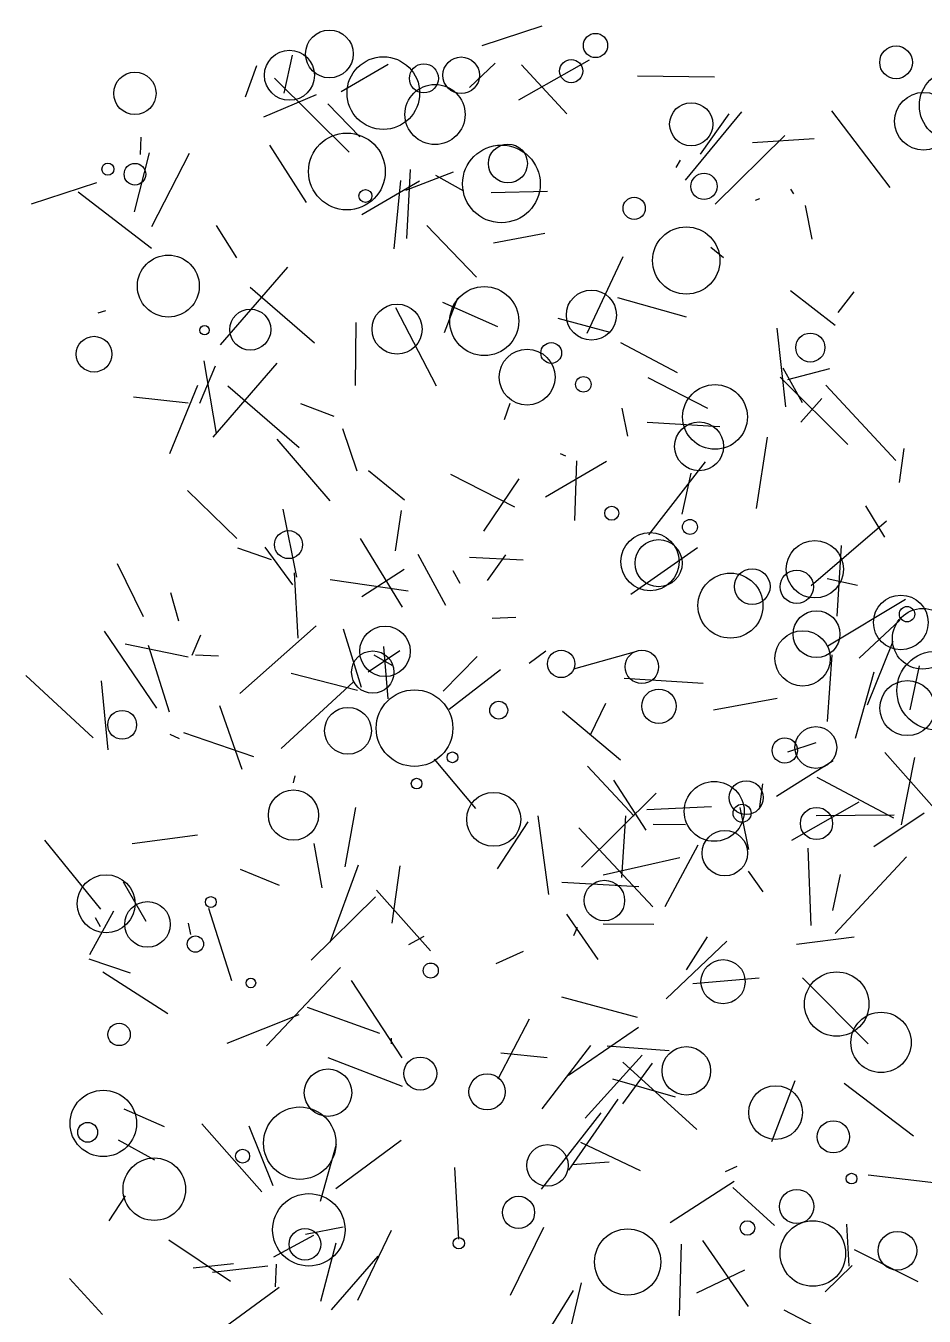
# Model space of a CAD drawing. Header units: millimetres. Extents: x -15 to 2017, y -16 to 2019.
# Drawn here: x -15 to 212.1, y 1678.7 to 2005 of the extents above; entities that cross this region are included whole.
import ezdxf

# ---------------------------------------------------------------- set-up
doc = ezdxf.new("R2010")
doc.units = ezdxf.units.MM

msp = doc.modelspace()

# ---------------------------------------------------------------- linework, layer by layer
at = {"color": 239}
for p, q in [((100.4, 1999.99), (115.53, 2004.97)), ((56.1, 1756.87), (74.38, 1750.26))]:
    msp.add_line(p, q, dxfattribs=at)
at = {"color": 178}
for p, q in [((50.32, 1987.94), (52.44, 1997.58)), ((156.77, 1894.74), (142.37, 1876.3)), ((79.57, 1792.55), (77.51, 1778.11)), ((26.02, 1778.05), (26.64, 1775.22))]:
    msp.add_line(p, q, dxfattribs=at)
at = {"color": 150}
msp.add_line((43.34, 1994.86), (40.46, 1986.93), dxfattribs=at)
at = {"color": 41}
for p, q in [((64.7, 1988.39), (76.65, 1995.28)), ((16.8, 1948.69), (-1.79, 1962.89)), ((61.99, 1884.88), (48.59, 1900.47)), ((6.1, 1702.8), (10.23, 1709.17))]:
    msp.add_line(p, q, dxfattribs=at)
at = {"color": 6}
for p, q in [((97.17, 1989.36), (103.65, 1995.5)), ((102.66, 1962.8), (116.88, 1963.14)), ((74.03, 1693.91), (62.2, 1680.35))]:
    msp.add_line(p, q, dxfattribs=at)
at = {"color": 34}
for p, q in [((109.62, 1986.23), (127.5, 1996.38)), ((149.42, 1969.14), (150.5, 1970.98))]:
    msp.add_line(p, q, dxfattribs=at)
at = {"color": 195}
for p, q in [((110.32, 1995.14), (121.73, 1982.7)), ((76.61, 1834.79), (75.5, 1848.04))]:
    msp.add_line(p, q, dxfattribs=at)
at = {"color": 161}
for p, q in [((47.91, 1991.7), (66.78, 1973.04)), ((2.02, 1824.92), (-14.98, 1840.74)), ((204.54, 1805.39), (184.83, 1805.22))]:
    msp.add_line(p, q, dxfattribs=at)
at = {"color": 180}
for p, q in [((159.06, 1991.94), (139.66, 1992.27)), ((133.58, 1814.24), (141.74, 1801.58))]:
    msp.add_line(p, q, dxfattribs=at)
at = {"color": 227}
msp.add_line((58.38, 1987.52), (45.06, 1981.84), dxfattribs=at)
at = {"color": 172}
for p, q in [((69.47, 1976.91), (61.34, 1985.22)), ((204.16, 1849.32), (197.66, 1833.17)), ((194.38, 1774.52), (179.81, 1772.66))]:
    msp.add_line(p, q, dxfattribs=at)
at = {"color": 106}
msp.add_line((151.77, 1965.93), (166.02, 1983.2), dxfattribs=at)
at = {"color": 191}
msp.add_line((162.72, 1982.73), (155.43, 1972.53), dxfattribs=at)
at = {"color": 212}
for p, q in [((203.46, 1964.12), (188.71, 1983.49)), ((119.52, 1931.05), (132.63, 1927.54)), ((112.21, 1753.77), (104.32, 1738.63))]:
    msp.add_line(p, q, dxfattribs=at)
at = {"color": 132}
for p, q in [((159.23, 1959.85), (176.86, 1977.23)), ((170.5, 1961.25), (169.34, 1960.82)), ((24.91, 1826.29), (42.6, 1820.25))]:
    msp.add_line(p, q, dxfattribs=at)
at = {"color": 28}
msp.add_line((14.06, 1976.78), (13.9, 1972.4), dxfattribs=at)
at = {"color": 200}
msp.add_line((55.98, 1960.28), (46.66, 1974.82), dxfattribs=at)
at = {"color": 252}
for p, q in [((184.25, 1976.38), (168.74, 1975.41)), ((88.2, 1819.55), (98.66, 1807.04))]:
    msp.add_line(p, q, dxfattribs=at)
at = {"color": 76}
msp.add_line((16.24, 1972.84), (12.41, 1957.95), dxfattribs=at)
at = {"color": 20}
for p, q in [((16.87, 1954.24), (26.42, 1972.78)), ((81.11, 1963.41), (93.13, 1968.03)), ((65.76, 1792.36), (68.43, 1807.35))]:
    msp.add_line(p, q, dxfattribs=at)
at = {"color": 129}
for p, q in [((81.35, 1951.22), (82.23, 1968.66)), ((209.63, 1819.96), (206.29, 1802.97)), ((27.28, 1690.96), (37.49, 1692.03))]:
    msp.add_line(p, q, dxfattribs=at)
at = {"color": 102}
msp.add_line((2.88, 1965.23), (-13.62, 1959.87), dxfattribs=at)
at = {"color": 136}
for p, q in [((84.55, 1965.71), (69.98, 1957.2)), ((49.03, 1685.96), (34.59, 1675.33))]:
    msp.add_line(p, q, dxfattribs=at)
at = {"color": 80}
for p, q in [((79.7, 1965.86), (78.06, 1948.58)), ((150.32, 1794.58), (130.99, 1790.2))]:
    msp.add_line(p, q, dxfattribs=at)
at = {"color": 193}
for p, q in [((88.59, 1967.22), (95.69, 1963.2)), ((125.22, 1722.73), (140.34, 1715.55))]:
    msp.add_line(p, q, dxfattribs=at)
at = {"color": 237}
msp.add_line((179.12, 1962.48), (178.37, 1963.69), dxfattribs=at)
at = {"color": 47}
msp.add_line((182.05, 1959.57), (183.72, 1950.99), dxfattribs=at)
at = {"color": 217}
for p, q in [((33.13, 1954.49), (38.24, 1946.32)), ((158.88, 1831.98), (174.95, 1834.94))]:
    msp.add_line(p, q, dxfattribs=at)
at = {"color": 175}
for p, q in [((86.39, 1954.46), (98.96, 1941.39)), ((44.66, 1710.15), (29.51, 1727.31))]:
    msp.add_line(p, q, dxfattribs=at)
at = {"color": 72}
for p, q in [((103.22, 1950.11), (116.23, 1952.54)), ((143.34, 1742.7), (135.88, 1732.44))]:
    msp.add_line(p, q, dxfattribs=at)
at = {"color": 93}
msp.add_line((161.33, 1946.32), (158.15, 1948.88), dxfattribs=at)
at = {"color": 224}
for p, q in [((135.92, 1946.55), (126.82, 1927.17)), ((197.97, 1714.48), (216.61, 1712.28))]:
    msp.add_line(p, q, dxfattribs=at)
at = {"color": 170}
for p, q in [((51.2, 1943.97), (34.18, 1924.27)), ((134.58, 1936.26), (151.9, 1931.38))]:
    msp.add_line(p, q, dxfattribs=at)
at = {"color": 253}
for p, q in [((41.72, 1938.87), (57.98, 1924.8)), ((149.78, 1917.22), (135.44, 1924.8)), ((21.38, 1825.91), (23.74, 1824.8))]:
    msp.add_line(p, q, dxfattribs=at)
at = {"color": 86}
for p, q in [((178.31, 1938.03), (189.62, 1929.24)), ((150.92, 1881.5), (153.2, 1891.85))]:
    msp.add_line(p, q, dxfattribs=at)
at = {"color": 119}
msp.add_line((104.36, 1928.86), (90.39, 1934.98), dxfattribs=at)
at = {"color": 248}
msp.add_line((90.87, 1927.45), (94.2, 1936.19), dxfattribs=at)
at = {"color": 48}
msp.add_line((190.35, 1932.44), (194.41, 1937.69), dxfattribs=at)
at = {"color": 196}
for p, q in [((3.34, 1932.42), (5.28, 1933)), ((116.36, 1885.86), (131.78, 1894.9)), ((158.36, 1807.5), (141.98, 1806.73))]:
    msp.add_line(p, q, dxfattribs=at)
at = {"color": 107}
msp.add_line((78.43, 1933.72), (88.71, 1913.94), dxfattribs=at)
at = {"color": 78}
msp.add_line((68.37, 1913.99), (68.52, 1929.91), dxfattribs=at)
at = {"color": 62}
msp.add_line((174.87, 1928.53), (177.06, 1908.6), dxfattribs=at)
at = {"color": 64}
for p, q in [((28.97, 1909.53), (32.98, 1919.03)), ((195.6, 1808.7), (178.59, 1798.96))]:
    msp.add_line(p, q, dxfattribs=at)
at = {"color": 147}
msp.add_line((30.03, 1920.28), (33.11, 1901.91), dxfattribs=at)
at = {"color": 36}
msp.add_line((48.49, 1919.66), (32.33, 1900.99), dxfattribs=at)
at = {"color": 27}
for p, q in [((176.36, 1918.51), (181.26, 1909.75)), ((71.53, 1841.67), (79.53, 1847.04))]:
    msp.add_line(p, q, dxfattribs=at)
at = {"color": 83}
for p, q in [((157.44, 1908.24), (142.33, 1915.94)), ((167.71, 1681.12), (156.14, 1697.84))]:
    msp.add_line(p, q, dxfattribs=at)
at = {"color": 67}
for p, q in [((175.66, 1916.1), (192.83, 1899.13)), ((130.96, 1777.94), (143.72, 1777.85))]:
    msp.add_line(p, q, dxfattribs=at)
at = {"color": 221}
msp.add_line((188.2, 1918.2), (177.54, 1915.44), dxfattribs=at)
at = {"color": 35}
msp.add_line((21.39, 1896.79), (28.47, 1914.09), dxfattribs=at)
at = {"color": 174}
msp.add_line((54.13, 1898.3), (36.09, 1913.82), dxfattribs=at)
at = {"color": 215}
msp.add_line((187.24, 1914.08), (204.92, 1895.04), dxfattribs=at)
at = {"color": 2}
msp.add_line((12.27, 1911.18), (26.08, 1909.61), dxfattribs=at)
at = {"color": 84}
msp.add_line((54.44, 1909.44), (62.86, 1906.28), dxfattribs=at)
at = {"color": 23}
for p, q in [((106.03, 1905.41), (107.44, 1909.52)), ((53.82, 1850.15), (52.96, 1866.67)), ((157.22, 1774.64), (151.92, 1766.3))]:
    msp.add_line(p, q, dxfattribs=at)
at = {"color": 117}
for p, q in [((180.95, 1904.73), (186.21, 1910.73)), ((116.76, 1744.05), (105.09, 1745.23))]:
    msp.add_line(p, q, dxfattribs=at)
at = {"color": 158}
for p, q in [((135.64, 1908.27), (137.09, 1901.21)), ((204.43, 1804.65), (185.07, 1814.93)), ((21.13, 1698.03), (36.78, 1687.6))]:
    msp.add_line(p, q, dxfattribs=at)
at = {"color": 108}
msp.add_line((65.09, 1903.15), (68.67, 1892.45), dxfattribs=at)
at = {"color": 42}
msp.add_line((142.07, 1904.76), (160.4, 1903.69), dxfattribs=at)
at = {"color": 82}
msp.add_line((169.69, 1882.94), (172.47, 1900.94), dxfattribs=at)
at = {"color": 188}
msp.add_line((120.08, 1896.85), (121.41, 1896.27), dxfattribs=at)
at = {"color": 73}
msp.add_line((206.92, 1898.11), (205.77, 1889.51), dxfattribs=at)
at = {"color": 118}
msp.add_line((71.6, 1892.53), (80.71, 1885.15), dxfattribs=at)
at = {"color": 19}
msp.add_line((123.81, 1879.87), (124.31, 1894.94), dxfattribs=at)
at = {"color": 137}
msp.add_line((92.33, 1891.59), (108.52, 1883.33), dxfattribs=at)
at = {"color": 232}
for p, q in [((100.79, 1877.17), (109.72, 1890.41)), ((121.71, 1780.33), (129.63, 1768.86))]:
    msp.add_line(p, q, dxfattribs=at)
at = {"color": 210}
msp.add_line((25.92, 1887.46), (38.37, 1875.31), dxfattribs=at)
at = {"color": 89}
for p, q in [((53.52, 1865.55), (50.04, 1882.76)), ((78.42, 1872.26), (80, 1882.41)), ((154.89, 1797.84), (146.56, 1782.23)), ((35.89, 1747.75), (54.09, 1755.01)), ((122.2, 1739.64), (139.91, 1751.82))]:
    msp.add_line(p, q, dxfattribs=at)
at = {"color": 122}
for p, q in [((197.27, 1883.64), (202.04, 1875.7)), ((11.5, 1765.41), (1.02, 1768.96))]:
    msp.add_line(p, q, dxfattribs=at)
at = {"color": 54}
msp.add_line((183.53, 1863.43), (202.56, 1879.79), dxfattribs=at)
at = {"color": 243}
msp.add_line((38.56, 1872.99), (47.03, 1870.05), dxfattribs=at)
at = {"color": 249}
msp.add_line((45.47, 1873.15), (52.46, 1863.66), dxfattribs=at)
at = {"color": 238}
msp.add_line((80.26, 1857.98), (69.63, 1875.37), dxfattribs=at)
at = {"color": 187}
msp.add_line((137.92, 1861.24), (154.76, 1873.05), dxfattribs=at)
at = {"color": 198}
msp.add_line((191.11, 1873.59), (190.03, 1855.74), dxfattribs=at)
at = {"color": 53}
msp.add_line((84.08, 1871.35), (91.06, 1858.47), dxfattribs=at)
at = {"color": 131}
msp.add_line((97.14, 1870.62), (110.7, 1869.93), dxfattribs=at)
at = {"color": 126}
for p, q in [((101.71, 1864.76), (106.34, 1871.24)), ((127.78, 1747.18), (115.46, 1731.11))]:
    msp.add_line(p, q, dxfattribs=at)
at = {"color": 59}
for p, q in [((8.08, 1869.01), (14.67, 1855.6)), ((123.56, 1842.35), (139.5, 1846.83))]:
    msp.add_line(p, q, dxfattribs=at)
at = {"color": 230}
for p, q in [((80.68, 1867.53), (69.97, 1860.63)), ((58.42, 1853.27), (39.11, 1836.18)), ((63.39, 1710.97), (79.87, 1723.18))]:
    msp.add_line(p, q, dxfattribs=at)
at = {"color": 209}
for p, q in [((94.8, 1863.93), (93.03, 1867.18)), ((127, 1817.76), (138.81, 1805.16)), ((63.43, 1722.09), (59.45, 1707.71))]:
    msp.add_line(p, q, dxfattribs=at)
at = {"color": 242}
msp.add_line((61.96, 1864.98), (81.69, 1862.1), dxfattribs=at)
at = {"color": 141}
msp.add_line((195.21, 1863.48), (187.59, 1865.18), dxfattribs=at)
at = {"color": 247}
msp.add_line((23.73, 1854.45), (21.68, 1861.58), dxfattribs=at)
at = {"color": 57}
for p, q in [((187.78, 1848.19), (207.35, 1860.04)), ((120.89, 1667.72), (125.47, 1687.17))]:
    msp.add_line(p, q, dxfattribs=at)
at = {"color": 205}
for p, q in [((102.86, 1855.22), (108.86, 1855.45)), ((99.1, 1845.49), (90.52, 1836.75)), ((190.87, 1790.4), (188.95, 1781.25))]:
    msp.add_line(p, q, dxfattribs=at)
at = {"color": 192}
msp.add_line((195.65, 1845.06), (205.9, 1854.67), dxfattribs=at)
at = {"color": 11}
msp.add_line((4.84, 1851.89), (18.06, 1832.44), dxfattribs=at)
at = {"color": 4}
for p, q in [((29.14, 1850.91), (27.02, 1845.73)), ((212.08, 1805.88), (199.37, 1797.35)), ((130.33, 1730.13), (115.25, 1710.83))]:
    msp.add_line(p, q, dxfattribs=at)
at = {"color": 163}
for p, q in [((69.89, 1837.68), (65.29, 1852.4)), ((112.22, 1843.8), (116.46, 1846.92))]:
    msp.add_line(p, q, dxfattribs=at)
at = {"color": 115}
msp.add_line((26.03, 1845.34), (10.12, 1848.65), dxfattribs=at)
at = {"color": 127}
msp.add_line((15.98, 1848.36), (21.29, 1831.5), dxfattribs=at)
at = {"color": 201}
for p, q in [((33.74, 1845.55), (27.93, 1845.85)), ((4.05, 1839.33), (5.79, 1821.9))]:
    msp.add_line(p, q, dxfattribs=at)
at = {"color": 50}
msp.add_line((77.65, 1843.21), (73.05, 1845.83), dxfattribs=at)
at = {"color": 120}
for p, q in [((188.75, 1845.9), (187.56, 1829.05)), ((173.62, 1722.87), (179.48, 1738.34))]:
    msp.add_line(p, q, dxfattribs=at)
at = {"color": 186}
msp.add_line((68.86, 1836.93), (52.06, 1841.24), dxfattribs=at)
at = {"color": 103}
msp.add_line((104.99, 1842.15), (92.04, 1832.1), dxfattribs=at)
at = {"color": 202}
msp.add_line((199.38, 1841.56), (194.66, 1824.75), dxfattribs=at)
at = {"color": 39}
for p, q in [((210.86, 1843.18), (208.5, 1831.98)), ((146.85, 1758.96), (162.23, 1773.51)), ((103.9, 1767.86), (110.83, 1771.01))]:
    msp.add_line(p, q, dxfattribs=at)
at = {"color": 182}
msp.add_line((49.58, 1822.21), (67.74, 1838.98), dxfattribs=at)
at = {"color": 179}
for p, q in [((136.24, 1840), (156.22, 1838.73)), ((4.42, 1679.16), (-3.92, 1688.27))]:
    msp.add_line(p, q, dxfattribs=at)
at = {"color": 10}
msp.add_line((127.72, 1825.72), (131.63, 1833.73), dxfattribs=at)
at = {"color": 229}
msp.add_line((39.74, 1816.95), (34.09, 1833.05), dxfattribs=at)
at = {"color": 18}
msp.add_line((135.36, 1819.33), (120.71, 1831.57), dxfattribs=at)
at = {"color": 197}
msp.add_line((177.59, 1821.44), (184.81, 1823.8), dxfattribs=at)
at = {"color": 234}
msp.add_line((218.56, 1802.72), (202.18, 1821.24), dxfattribs=at)
at = {"color": 90}
msp.add_line((174.76, 1810.15), (189.11, 1819.23), dxfattribs=at)
at = {"color": 88}
for p, q in [((52.71, 1813.53), (53.09, 1815.32)), ((164.06, 1712.76), (147.85, 1702.28))]:
    msp.add_line(p, q, dxfattribs=at)
at = {"color": 228}
msp.add_line((144.38, 1810.95), (125.47, 1792.28), dxfattribs=at)
at = {"color": 159}
for p, q in [((171.21, 1813.34), (170.46, 1807.47)), ((114.48, 1805.23), (117.13, 1785.35))]:
    msp.add_line(p, q, dxfattribs=at)
at = {"color": 7}
msp.add_line((136.57, 1805.21), (135.62, 1789.66), dxfattribs=at)
at = {"color": 140}
for p, q in [((165.46, 1807.34), (167.65, 1796.73)), ((151.78, 1802.95), (143.56, 1803.02))]:
    msp.add_line(p, q, dxfattribs=at)
at = {"color": 133}
msp.add_line((104.24, 1791.84), (112, 1803.73), dxfattribs=at)
at = {"color": 144}
for p, q in [((124.82, 1802.15), (143.54, 1782.19)), ((149.26, 1734.05), (133.43, 1738.68))]:
    msp.add_line(p, q, dxfattribs=at)
at = {"color": 189}
msp.add_line((3.95, 1781.66), (-10.17, 1799.05), dxfattribs=at)
at = {"color": 46}
for p, q in [((11.93, 1798.24), (28.44, 1800.39)), ((59.9, 1787), (57.91, 1798.26))]:
    msp.add_line(p, q, dxfattribs=at)
at = {"color": 25}
msp.add_line((182.66, 1797.05), (183.43, 1777.49), dxfattribs=at)
at = {"color": 142}
msp.add_line((189.56, 1775.45), (207.66, 1794.87), dxfattribs=at)
at = {"color": 218}
msp.add_line((39.17, 1791.77), (49.07, 1787.73), dxfattribs=at)
at = {"color": 236}
for p, q in [((61.99, 1773.31), (69.08, 1792.87)), ((59.6, 1682.55), (63.48, 1697.26))]:
    msp.add_line(p, q, dxfattribs=at)
at = {"color": 167}
for p, q in [((167.58, 1791.2), (171.32, 1785.99)), ((64.56, 1766.91), (45.88, 1747.03)), ((176.62, 1680.28), (190.04, 1673.33))]:
    msp.add_line(p, q, dxfattribs=at)
at = {"color": 216}
msp.add_line((15.43, 1778.52), (9.68, 1788.45), dxfattribs=at)
at = {"color": 74}
msp.add_line((120.51, 1788.44), (139.96, 1787.32), dxfattribs=at)
at = {"color": 26}
msp.add_line((57.14, 1768.7), (73.44, 1784.7), dxfattribs=at)
at = {"color": 138}
msp.add_line((87.33, 1771.08), (73.65, 1786.39), dxfattribs=at)
at = {"color": 223}
msp.add_line((31.2, 1781.84), (37.03, 1763.59), dxfattribs=at)
at = {"color": 52}
msp.add_line((7.2, 1781.08), (1.09, 1770.07), dxfattribs=at)
at = {"color": 8}
msp.add_line((3.92, 1777.15), (2.67, 1779.44), dxfattribs=at)
at = {"color": 95}
msp.add_line((124.39, 1777.02), (123.44, 1774.87), dxfattribs=at)
at = {"color": 94}
msp.add_line((85.61, 1774.7), (81.75, 1772.63), dxfattribs=at)
at = {"color": 222}
msp.add_line((20.89, 1755.19), (4.49, 1765.7), dxfattribs=at)
at = {"color": 92}
msp.add_line((80.18, 1744.03), (67.33, 1763.56), dxfattribs=at)
at = {"color": 112}
for p, q in [((153.65, 1762.82), (170.39, 1764.26)), ((139.63, 1754.25), (120.48, 1759.38))]:
    msp.add_line(p, q, dxfattribs=at)
at = {"color": 155}
msp.add_line((197.91, 1747.6), (181.37, 1764.29), dxfattribs=at)
at = {"color": 9}
msp.add_line((77.38, 1749.01), (77.38, 1747.6), dxfattribs=at)
at = {"color": 219}
msp.add_line((147.61, 1745.82), (131.93, 1746.95), dxfattribs=at)
at = {"color": 68}
msp.add_line((80.24, 1736.8), (61.48, 1744.05), dxfattribs=at)
at = {"color": 105}
msp.add_line((126.4, 1728.77), (140.78, 1744.67), dxfattribs=at)
at = {"color": 148}
msp.add_line((135.91, 1742.95), (154.63, 1725.94), dxfattribs=at)
at = {"color": 55}
msp.add_line((191.83, 1737.66), (209.38, 1724.33), dxfattribs=at)
at = {"color": 204}
msp.add_line((134.65, 1733.6), (122.17, 1715.61), dxfattribs=at)
at = {"color": 100}
msp.add_line((9.77, 1731.16), (19.99, 1726.68), dxfattribs=at)
at = {"color": 153}
msp.add_line((41.42, 1726.86), (47.45, 1711.74), dxfattribs=at)
at = {"color": 104}
for p, q in [((8.36, 1723.31), (17.58, 1718.28)), ((94.49, 1698.19), (93.46, 1716.31))]:
    msp.add_line(p, q, dxfattribs=at)
at = {"color": 17}
msp.add_line((132.46, 1717.68), (123.08, 1716.99), dxfattribs=at)
at = {"color": 85}
msp.add_line((164.78, 1716.56), (161.83, 1715.21), dxfattribs=at)
at = {"color": 233}
msp.add_line((163.69, 1711.23), (174.28, 1701.65), dxfattribs=at)
at = {"color": 207}
msp.add_line((55.71, 1699.45), (65.24, 1701.34), dxfattribs=at)
at = {"color": 66}
msp.add_line((68.93, 1682.79), (77.41, 1700.42), dxfattribs=at)
at = {"color": 110}
msp.add_line((115.9, 1701.12), (107.48, 1683.91), dxfattribs=at)
at = {"color": 65}
msp.add_line((192.48, 1702.01), (193.08, 1691.38), dxfattribs=at)
at = {"color": 251}
msp.add_line((57.72, 1699.13), (47.6, 1693.61), dxfattribs=at)
at = {"color": 109}
msp.add_line((150.24, 1678.82), (150.79, 1696.92), dxfattribs=at)
at = {"color": 63}
msp.add_line((194.38, 1695.59), (210.45, 1687.5), dxfattribs=at)
at = {"color": 12}
msp.add_line((32.24, 1689.86), (46.21, 1691.48), dxfattribs=at)
at = {"color": 151}
msp.add_line((48.12, 1686.13), (48.36, 1691.86), dxfattribs=at)
at = {"color": 22}
msp.add_line((154.65, 1684.64), (166.73, 1690.47), dxfattribs=at)
at = {"color": 214}
msp.add_line((193.93, 1691.51), (187.07, 1684.88), dxfattribs=at)
at = {"color": 71}
msp.add_line((117.96, 1676.37), (123.49, 1685.22), dxfattribs=at)
at = {"color": 242}
msp.add_circle((61.76, 1997.85), 6.04, dxfattribs=at)
at = {"color": 207}
for centre, radius in [((129.01, 1999.99), 3.07), ((181.36, 1845.03), 6.99)]:
    msp.add_circle(centre, radius, dxfattribs=at)
at = {"color": 185}
msp.add_circle((51.66, 1992.45), 6.32, dxfattribs=at)
at = {"color": 24}
msp.add_circle((75.39, 1987.95), 9.18, dxfattribs=at)
at = {"color": 58}
msp.add_circle((95.06, 1992.46), 4.62, dxfattribs=at)
at = {"color": 191}
for centre, radius in [((204.99, 1995.73), 4.14), ((179.89, 1863.13), 4.21)]:
    msp.add_circle(centre, radius, dxfattribs=at)
at = {"color": 105}
msp.add_circle((85.64, 1991.68), 3.67, dxfattribs=at)
at = {"color": 169}
for centre, radius in [((122.87, 1993.5), 2.92), ((4.6, 1727.45), 8.4)]:
    msp.add_circle(centre, radius, dxfattribs=at)
at = {"color": 61}
msp.add_circle((219.96, 1984.81), 9.08, dxfattribs=at)
at = {"color": 144}
msp.add_circle((12.58, 1987.88), 5.35, dxfattribs=at)
at = {"color": 130}
msp.add_circle((88.45, 1982.55), 7.6, dxfattribs=at)
at = {"color": 88}
for centre, radius in [((211.93, 1980.82), 7.31), ((155.2, 1898.64), 6.18), ((41.9, 1762.98), 1.22)]:
    msp.add_circle(centre, radius, dxfattribs=at)
at = {"color": 142}
for centre, radius in [((153.21, 1980.08), 5.45), ((161.72, 1795.79), 5.74)]:
    msp.add_circle(centre, radius, dxfattribs=at)
at = {"color": 153}
msp.add_circle((66.18, 1968.14), 9.71, dxfattribs=at)
at = {"color": 106}
msp.add_circle((105.23, 1965), 9.82, dxfattribs=at)
at = {"color": 22}
msp.add_circle((106.88, 1970.15), 4.92, dxfattribs=at)
at = {"color": 184}
msp.add_circle((5.77, 1968.72), 1.52, dxfattribs=at)
at = {"color": 253}
msp.add_circle((12.6, 1967.44), 2.73, dxfattribs=at)
at = {"color": 173}
msp.add_circle((156.44, 1964.37), 3.33, dxfattribs=at)
at = {"color": 227}
msp.add_circle((70.87, 1961.94), 1.64, dxfattribs=at)
at = {"color": 101}
for centre, radius in [((138.8, 1958.84), 2.81), ((142.8, 1869.49), 7.36)]:
    msp.add_circle(centre, radius, dxfattribs=at)
at = {"color": 108}
for centre, radius in [((151.95, 1945.63), 8.51), ((54.27, 1722.46), 9.15)]:
    msp.add_circle(centre, radius, dxfattribs=at)
at = {"color": 192}
msp.add_circle((21.04, 1939.17), 7.83, dxfattribs=at)
at = {"color": 170}
msp.add_circle((100.91, 1930.31), 8.72, dxfattribs=at)
at = {"color": 103}
msp.add_circle((127.98, 1931.83), 6.33, dxfattribs=at)
at = {"color": 180}
for centre, radius in [((41.75, 1928.15), 5.19), ((103.28, 1804.34), 6.82)]:
    msp.add_circle(centre, radius, dxfattribs=at)
at = {"color": 75}
msp.add_circle((78.85, 1928.29), 6.32, dxfattribs=at)
at = {"color": 123}
for centre, radius in [((30.19, 1928), 1.18), ((206.19, 1854.11), 6.91)]:
    msp.add_circle(centre, radius, dxfattribs=at)
at = {"color": 9}
msp.add_circle((2.26, 1921.94), 4.52, dxfattribs=at)
at = {"color": 16}
msp.add_circle((183.31, 1923.61), 3.67, dxfattribs=at)
at = {"color": 14}
msp.add_circle((111.73, 1916.15), 7.06, dxfattribs=at)
at = {"color": 183}
for centre, radius in [((117.83, 1922.25), 2.63), ((184.88, 1851.14), 5.92)]:
    msp.add_circle(centre, radius, dxfattribs=at)
at = {"color": 231}
msp.add_circle((125.94, 1914.31), 1.96, dxfattribs=at)
at = {"color": 119}
msp.add_circle((159.22, 1906.07), 8.18, dxfattribs=at)
at = {"color": 125}
for centre, radius in [((133.11, 1881.73), 1.77), ((109.56, 1704.95), 4.07)]:
    msp.add_circle(centre, radius, dxfattribs=at)
at = {"color": 199}
for centre, radius in [((152.88, 1878.27), 1.88), ((174.55, 1730.2), 6.79)]:
    msp.add_circle(centre, radius, dxfattribs=at)
at = {"color": 49}
msp.add_circle((51.43, 1873.79), 3.54, dxfattribs=at)
at = {"color": 13}
msp.add_circle((144.96, 1869.1), 5.96, dxfattribs=at)
at = {"color": 220}
msp.add_circle((184.45, 1867.56), 7.26, dxfattribs=at)
at = {"color": 76}
msp.add_circle((163.12, 1858.36), 8.22, dxfattribs=at)
at = {"color": 59}
msp.add_circle((168.62, 1863.18), 4.51, dxfattribs=at)
at = {"color": 117}
msp.add_circle((211.71, 1849.98), 7.66, dxfattribs=at)
at = {"color": 121}
msp.add_circle((207.76, 1856.21), 1.94, dxfattribs=at)
at = {"color": 243}
msp.add_circle((75.81, 1846.82), 6.38, dxfattribs=at)
at = {"color": 175}
for centre, radius in [((72.73, 1841.55), 5.35), ((83.81, 1813.36), 1.35)]:
    msp.add_circle(centre, radius, dxfattribs=at)
at = {"color": 65}
msp.add_circle((120.35, 1843.62), 3.46, dxfattribs=at)
at = {"color": 214}
msp.add_circle((140.73, 1842.89), 4.23, dxfattribs=at)
at = {"color": 48}
msp.add_circle((215.15, 1836.89), 9.96, dxfattribs=at)
at = {"color": 211}
msp.add_circle((83.26, 1827.4), 9.68, dxfattribs=at)
at = {"color": 233}
for centre, radius in [((145.03, 1832.94), 4.34), ((55.57, 1696.88), 4.02)]:
    msp.add_circle(centre, radius, dxfattribs=at)
at = {"color": 239}
msp.add_circle((207.85, 1832.47), 6.96, dxfattribs=at)
at = {"color": 188}
msp.add_circle((104.56, 1831.92), 2.26, dxfattribs=at)
at = {"color": 134}
msp.add_circle((9.37, 1828.23), 3.65, dxfattribs=at)
at = {"color": 37}
msp.add_circle((66.45, 1826.73), 5.92, dxfattribs=at)
at = {"color": 210}
msp.add_circle((184.7, 1822.49), 5.28, dxfattribs=at)
at = {"color": 23}
for centre, radius in [((176.85, 1821.76), 3.2), ((116.88, 1716.83), 5.25)]:
    msp.add_circle(centre, radius, dxfattribs=at)
at = {"color": 55}
msp.add_circle((92.85, 1820.01), 1.35, dxfattribs=at)
at = {"color": 159}
msp.add_circle((167.12, 1809.82), 4.29, dxfattribs=at)
at = {"color": 78}
msp.add_circle((52.67, 1805.41), 6.35, dxfattribs=at)
at = {"color": 149}
msp.add_circle((159.02, 1806.35), 7.57, dxfattribs=at)
at = {"color": 131}
msp.add_circle((166.06, 1805.87), 2.28, dxfattribs=at)
at = {"color": 193}
msp.add_circle((184.88, 1803.28), 4.08, dxfattribs=at)
at = {"color": 172}
msp.add_circle((5.31, 1783), 7.33, dxfattribs=at)
at = {"color": 21}
msp.add_circle((131.26, 1783.81), 5.12, dxfattribs=at)
at = {"color": 87}
for centre, radius in [((31.79, 1783.42), 1.38), ((0.65, 1725.21), 2.51)]:
    msp.add_circle(centre, radius, dxfattribs=at)
at = {"color": 154}
msp.add_circle((15.77, 1777.78), 5.76, dxfattribs=at)
at = {"color": 99}
msp.add_circle((27.89, 1772.8), 2.05, dxfattribs=at)
at = {"color": 213}
for centre, radius in [((161.25, 1763.29), 5.58), ((167.42, 1701.01), 1.85)]:
    msp.add_circle(centre, radius, dxfattribs=at)
at = {"color": 66}
msp.add_circle((87.37, 1766.11), 1.9, dxfattribs=at)
at = {"color": 197}
msp.add_circle((189.98, 1757.63), 8.14, dxfattribs=at)
at = {"color": 215}
msp.add_circle((201.19, 1747.93), 7.62, dxfattribs=at)
at = {"color": 39}
msp.add_circle((8.6, 1749.94), 2.82, dxfattribs=at)
at = {"color": 165}
msp.add_circle((151.98, 1740.74), 6.14, dxfattribs=at)
at = {"color": 112}
msp.add_circle((84.71, 1740.07), 4.17, dxfattribs=at)
at = {"color": 98}
msp.add_circle((61.41, 1735.22), 6, dxfattribs=at)
at = {"color": 124}
msp.add_circle((101.6, 1735.44), 4.58, dxfattribs=at)
at = {"color": 176}
msp.add_circle((189.14, 1724.06), 4.08, dxfattribs=at)
at = {"color": 155}
msp.add_circle((39.82, 1719.17), 1.76, dxfattribs=at)
at = {"color": 132}
msp.add_circle((17.49, 1710.81), 7.9, dxfattribs=at)
at = {"color": 133}
msp.add_circle((193.74, 1713.49), 1.35, dxfattribs=at)
at = {"color": 181}
msp.add_circle((56.56, 1700.55), 9.15, dxfattribs=at)
at = {"color": 204}
msp.add_circle((179.89, 1706.44), 4.33, dxfattribs=at)
at = {"color": 25}
msp.add_circle((137.14, 1692.42), 8.36, dxfattribs=at)
at = {"color": 32}
msp.add_circle((183.96, 1694.55), 8.28, dxfattribs=at)
at = {"color": 107}
msp.add_circle((205.33, 1695.26), 4.89, dxfattribs=at)
at = {"color": 115}
msp.add_circle((94.47, 1697.15), 1.42, dxfattribs=at)

doc.saveas('drawing.dxf')
